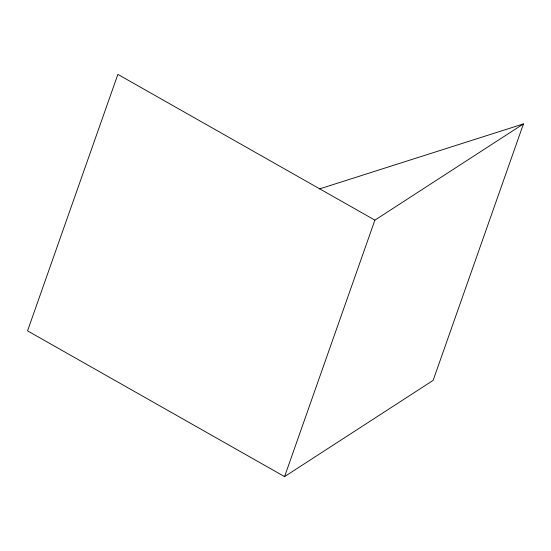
<?xml version="1.0" encoding="UTF-8"?>
<svg xmlns="http://www.w3.org/2000/svg" width="551" height="551" viewBox="0 0 551 551"><rect width="100%" height="100%" fill="white"/><g stroke="black" fill="none" stroke-linecap="round" stroke-linejoin="round"><path stroke-width="0.83" d="M284.571 476.615L374.887 220.138L523.45 123.906L433.127 380.39L284.571 476.615L27.55 330.862L117.873 74.385L374.887 220.138M319.47 188.931L523.45 123.906"/></g></svg>
